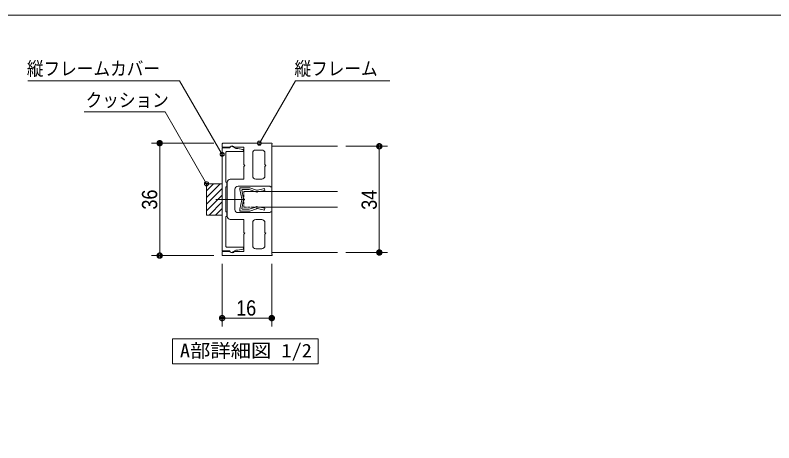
# Model space of a CAD drawing. Units: millimetres, scale not verified. Extents: x -6062 to 6062, y -3045 to 3045.
# Drawn here: x -4987 to -3165, y 1743 to 2770 of the extents above; entities that cross this region are included whole.
import ezdxf
from ezdxf.enums import TextEntityAlignment as Align

# ---------------------------------------------------------------- set-up
doc = ezdxf.new("R2010")
doc.units = ezdxf.units.MM
doc.header["$LTSCALE"] = 20
doc.linetypes.add('DOUBLE_CHAIN1', pattern=[8.8, 5, -1, 0.6, -0.6, 0.6, -1])
for name, color, linetype, lineweight in [('0-0_3一般', 7, 'Continuous', 9), ('0-1_2寸法-3', 7, 'Continuous', 9), ('0-2_2寸法-1', 7, 'Continuous', 9), ('0-3_0', 7, 'Continuous', 9), ('0-5_1図面枠', 7, 'Continuous', 9)]:
    doc.layers.add(name, color=color, linetype=linetype, lineweight=lineweight)
doc.styles.add('ＭＳ ゴシック', font='')
doc.styles.add('ＭＳ Ｐゴシック', font='')
doc.styles.get('ＭＳ ゴシック').set_extended_font_data('MS Gothic')
doc.styles.get('ＭＳ Ｐゴシック').set_extended_font_data('MS PGothic')

# ---------------------------------------------------------------- blocks, each defined once
blk = doc.blocks.new('グループ-66')
at = {"layer": '0-0_3一般'}
for p, q in [((-53190, 47071.9), (-53190, 47116.9)), ((-53145, 47116.9), (-53190, 47116.9)), ((-53190, 47026.9), (-53190, 47071.9)), ((-53190, 47026.9), (-53102.6, 46582.4)), ((-53145, 47116.9), (-52729.9, 47116.9)), ((-53063.8, 47026.9), (-52740, 47026.9)), ((-52425.7, 46920.9), (-52740, 47026.9)), ((-52710.7, 47112.5), (-52387.2, 47002.3)), ((-53093.2, 46991.3), (-53012.6, 46582.4)), ((-52425.7, 46920.9), (-52380, 46899.4)), ((-52387.2, 47002.3), (-52369, 46993.7)), ((-52330.6, 46909.8), (-52380, 46899.4)), ((-52349.2, 46997.9), (-52369, 46993.7)), ((-53190, 46081.9), (-53102.6, 46526.3)), ((-53093.2, 46117.5), (-53012.6, 46526.3)), ((-53190, 46036.9), (-53190, 46081.9)), ((-53190, 46036.9), (-53190, 45991.9)), ((-53145, 45991.9), (-53190, 45991.9)), ((-52729.9, 45991.9), (-53145, 45991.9)), ((-53063.8, 46081.9), (-52740, 46081.9)), ((-52740, 46081.9), (-52425.7, 46187.8)), ((-52387.2, 46106.4), (-52710.7, 45996.2)), ((-52425.7, 46187.8), (-52380, 46209.4)), ((-52387.2, 46106.4), (-52369, 46115)), ((-52330.6, 46198.9), (-52380, 46209.4)), ((-52349.2, 46110.8), (-52369, 46115))]:
    blk.add_line(p, q, dxfattribs=at)
for points in [[(-52349.2, 46997.9), (-52008.6, 47069.9), (-51990, 46981.9), (-52330.6, 46909.8)], [(-52330.6, 46198.9), (-51990, 46126.9), (-52008.6, 46038.8), (-52349.2, 46110.8)]]:
    blk.add_lwpolyline(points, dxfattribs=at)
at = {"layer": '0-0_3一般', "linetype": 'DOUBLE_CHAIN1'}
blk.add_lwpolyline([(-48495, 46929.4), (-53010, 46929.4), (-53010, 46179.4), (-48495, 46179.4)], dxfattribs=at)
at = {"layer": '0-0_3一般'}
for centre, radius, start, end in [((-53145, 47071.9), 45, 135, 180), ((-53145, 47071.9), 45, 90, 135), ((-53063.8, 46996.9), 30, 140.3825, 190.76501), ((-53063.8, 46996.9), 30, 90, 140.3825), ((-52729.9, 47071.9), 45, 77.36114, 90), ((-52729.9, 47071.9), 45, 64.72228, 77.36114), ((-52361.6, 47056.6), 150, 244.72228, 263.33323), ((-52361.6, 47056.6), 60, 244.72228, 263.33323), ((-52361.6, 47056.6), 150, 263.33323, 281.94418), ((-52361.6, 47056.6), 60, 263.33323, 281.94418), ((-53250, 46554.4), 150, 5.3825, 10.76501), ((-53250, 46554.4), 150, 349.23499, 354.6175), ((-53250, 46554.4), 150, 0, 5.3825), ((-53250, 46554.4), 150, 354.6175, 0), ((-53160, 46554.4), 150, 5.3825, 10.76501), ((-53160, 46554.4), 150, 349.23499, 354.6175), ((-53160, 46554.4), 150, 0, 5.3825), ((-53160, 46554.4), 150, 354.6175, 0), ((-53145, 46036.9), 45, 180, 225), ((-53145, 46036.9), 45, 225, 270), ((-53063.8, 46111.9), 30, 169.23499, 219.6175), ((-53063.8, 46111.9), 30, 219.6175, 270), ((-52729.9, 46036.9), 45, 270, 282.63886), ((-52729.9, 46036.9), 45, 282.63886, 295.27772), ((-52361.6, 46052.1), 150, 96.66677, 115.27772), ((-52361.6, 46052.1), 60, 96.66677, 115.27772), ((-52361.6, 46052.1), 150, 78.05582, 96.66677), ((-52361.6, 46052.1), 60, 78.05582, 96.66677)]:
    blk.add_arc(centre, radius, start, end, dxfattribs=at)
blk = doc.blocks.new('グループ-67')
at = {"layer": '0-0_3一般'}
for p, q in [((-53820, 48849.4), (-53055, 48849.4)), ((-53046.2, 48946.6), (-53295.4, 48996.4)), ((-53010, 48894.4), (-53010, 48902.5)), ((-53865, 47379.4), (-53865, 48804.4)), ((-53865, 45954.4), (-53865, 47154.4)), ((-53447.7, 46554.4), (-54347.7, 46554.4)), ((-53865, 44304.4), (-53865, 45729.4)), ((-53055, 44259.4), (-53820, 44259.4)), ((-53295.4, 44112.3), (-53046.2, 44162.1)), ((-53010, 44206.2), (-53010, 44214.4))]:
    blk.add_line(p, q, dxfattribs=at)
for points in [[(-53670, 49029.4), (-54045, 49029.4), (-54045, 44079.4), (-53670, 44079.4)], [(-53324.9, 48999.4), (-53393, 48999.4), (-53557.5, 49094.3)], [(-53865, 47154.4), (-53820, 47154.4), (-53820, 47379.4), (-53865, 47379.4)], [(-53865, 45729.4), (-53820, 45729.4), (-53820, 45954.4), (-53865, 45954.4)], [(-53557.5, 44014.4), (-53393, 44109.4), (-53324.9, 44109.4)]]:
    blk.add_lwpolyline(points, dxfattribs=at)
for centre, radius, start, end in [((-53820, 48804.4), 45, 135, 180), ((-53820, 48804.4), 45, 90, 135), ((-53595, 49029.4), 75, 120, 180), ((-53595, 49029.4), 75, 60, 120), ((-53324.9, 48849.4), 150, 84.34503, 90), ((-53324.9, 48849.4), 150, 78.69007, 84.34503), ((-53055, 48894.4), 45, 270, 315), ((-53055, 48902.5), 45, 39.34503, 78.69007), ((-53055, 48894.4), 45, 315, 0), ((-53055, 48902.5), 45, 0, 39.34503), ((-53820, 44304.4), 45, 180, 225), ((-53820, 44304.4), 45, 225, 270), ((-53324.9, 44259.4), 150, 270, 275.65497), ((-53324.9, 44259.4), 150, 275.65497, 281.30993), ((-53055, 44214.4), 45, 45, 90), ((-53055, 44206.2), 45, 281.30993, 320.65497), ((-53055, 44214.4), 45, 0, 45), ((-53055, 44206.2), 45, 320.65497, 0), ((-53595, 44079.4), 75, 180, 240), ((-53595, 44079.4), 75, 240, 300)]:
    blk.add_arc(centre, radius, start, end, dxfattribs=at)
blk = doc.blocks.new('グループ-68')
at = {"layer": '0-0_3一般'}
for p, q in [((-54045, 49059.4), (-54045, 49209.4)), ((-51675, 49254.4), (-54000, 49254.4)), ((-51645, 49220.3), (-51645, 49224.4)), ((-53677.2, 49059.4), (-54045, 49059.4)), ((-53040, 49059.4), (-53470.1, 49059.4)), ((-52995, 49014.4), (-52995, 48226.9)), ((-52425, 48924.4), (-52140, 48924.4)), ((-51660, 47184.4), (-51660, 49194.4)), ((-52575, 48774.4), (-52575, 47671.9)), ((-51990, 48774.4), (-51990, 48226.9)), ((-52950, 48181.9), (-52995, 48226.9)), ((-52995, 48136.9), (-52950, 48181.9)), ((-52995, 48136.9), (-52995, 47566.9)), ((-51945, 48181.9), (-51990, 48226.9)), ((-51990, 48136.9), (-51945, 48181.9)), ((-51990, 48136.9), (-51990, 47671.9)), ((-53655, 47521.9), (-53040, 47521.9)), ((-52425, 47521.9), (-52140, 47521.9)), ((-53805, 47371.9), (-53805, 45736.9)), ((-53430, 47041.9), (-53430, 46066.9)), ((-51705, 47154.4), (-51690, 47154.4)), ((-52950, 46554.4), (-54116.1, 46554.4)), ((-51735, 45916.9), (-51735, 45924.4)), ((-51705, 45954.4), (-51690, 45954.4)), ((-51660, 45924.4), (-51660, 43914.4)), ((-53655, 45586.9), (-53040, 45586.9)), ((-53280, 45916.9), (-51735, 45916.9)), ((-52425, 45586.9), (-52140, 45586.9)), ((-52995, 44971.9), (-52995, 45541.9)), ((-52575, 44334.4), (-52575, 45436.9)), ((-51990, 44971.9), (-51990, 45436.9)), ((-52950, 44926.9), (-52995, 44971.9)), ((-52995, 44881.9), (-52950, 44926.9)), ((-52995, 44094.4), (-52995, 44881.9)), ((-51945, 44926.9), (-51990, 44971.9)), ((-51990, 44881.9), (-51945, 44926.9)), ((-51990, 44334.4), (-51990, 44881.9)), ((-52425, 44184.4), (-52140, 44184.4)), ((-53677.2, 44049.4), (-54045, 44049.4)), ((-54045, 44049.4), (-54045, 43899.4)), ((-51675, 43854.4), (-54000, 43854.4)), ((-53040, 44049.4), (-53470.1, 44049.4)), ((-51645, 43888.4), (-51645, 43884.4))]:
    blk.add_line(p, q, dxfattribs=at)
blk.add_lwpolyline([(-53280, 47191.9), (-51735, 47191.9), (-51735, 47184.4)], dxfattribs=at)
for centre, radius, start, end in [((-54000, 49209.4), 45, 135, 180), ((-54000, 49209.4), 45, 90, 135), ((-51675, 49224.4), 30, 45, 90), ((-51675, 49220.3), 30, 300, 330), ((-51675, 49224.4), 30, 0, 45), ((-51675, 49220.3), 30, 330, 0), ((-53677.2, 49089.4), 30, 270, 298.12551), ((-53677.2, 49089.4), 30, 298.12551, 326.25101), ((-53565, 49014.4), 105, 85.81397, 146.25101), ((-53565, 49014.4), 105, 25.37693, 85.81397), ((-53040, 49014.4), 45, 45, 90), ((-53040, 49014.4), 45, 0, 45), ((-52425, 48774.4), 150, 135, 180), ((-52425, 48774.4), 150, 90, 135), ((-52140, 48774.4), 150, 45, 90), ((-52140, 48774.4), 150, 0, 45), ((-53655, 47371.9), 150, 135, 180), ((-53655, 47371.9), 150, 90, 135), ((-53040, 47566.9), 45, 270, 315), ((-53040, 47566.9), 45, 315, 0), ((-52425, 47671.9), 150, 180, 225), ((-52425, 47671.9), 150, 225, 270), ((-52140, 47671.9), 150, 270, 315), ((-52140, 47671.9), 150, 315, 0), ((-53280, 47041.9), 150, 135, 180), ((-53280, 47041.9), 150, 90, 135), ((-51705, 47184.4), 30, 180, 225), ((-51705, 47184.4), 30, 225, 270), ((-51690, 47184.4), 30, 270, 315), ((-51690, 47184.4), 30, 315, 0), ((-53280, 46066.9), 150, 180, 225), ((-53280, 46066.9), 150, 225, 270), ((-51705, 45924.4), 30, 135, 180), ((-51705, 45924.4), 30, 90, 135), ((-51690, 45924.4), 30, 45, 90), ((-51690, 45924.4), 30, 0, 45), ((-53655, 45736.9), 150, 180, 225), ((-53655, 45736.9), 150, 225, 270), ((-53040, 45541.9), 45, 45, 90), ((-53040, 45541.9), 45, 0, 45), ((-52425, 45436.9), 150, 90, 135), ((-52140, 45436.9), 150, 45, 90), ((-52425, 45436.9), 150, 135, 180), ((-52140, 45436.9), 150, 0, 45), ((-52425, 44334.4), 150, 180, 225), ((-52425, 44334.4), 150, 225, 270), ((-52140, 44334.4), 150, 270, 315), ((-52140, 44334.4), 150, 315, 0), ((-54000, 43899.4), 45, 180, 225), ((-54000, 43899.4), 45, 225, 270), ((-53677.2, 44019.4), 30, 61.87449, 90), ((-53677.2, 44019.4), 30, 33.74899, 61.87449), ((-53565, 44094.4), 105, 213.74899, 274.18603), ((-53565, 44094.4), 105, 274.18603, 334.62307), ((-53040, 44094.4), 45, 270, 315), ((-53040, 44094.4), 45, 315, 0), ((-51675, 43884.4), 30, 270, 315), ((-51675, 43888.4), 30, 30, 60), ((-51675, 43884.4), 30, 315, 0), ((-51675, 43888.4), 30, 0, 30)]:
    blk.add_arc(centre, radius, start, end, dxfattribs=at)
blk.add_blockref('グループ-67', (0, 0), dxfattribs=at)
blk = doc.blocks.new('グループ-69')
at = {"layer": '0-0_3一般'}
blk.add_lwpolyline([(-48495, 44004.4), (-51660, 44004.4), (-51660, 49104.4), (-48495, 49104.4)], dxfattribs=at)
blk = doc.blocks.new('グループ-70')
at = {"layer": '0-0_3一般'}
for p, q in [((-54795, 47285), (-54775.6, 47304.4)), ((-54795, 46965), (-54455.6, 47304.4)), ((-54795, 46645), (-54135.6, 47304.4)), ((-54795, 46325), (-54045, 47075)), ((-54795, 46005), (-54045, 46755)), ((-54675.6, 45804.4), (-54045, 46435)), ((-54355.6, 45804.4), (-54045, 46115))]:
    blk.add_line(p, q, dxfattribs=at)
blk.add_lwpolyline([(-54795, 47304.4), (-54045, 47304.4), (-54045, 45804.4), (-54795, 45804.4)], close=True, dxfattribs=at)
blk.add_lwpolyline([(-54795, 47304.4), (-54045, 47304.4), (-54045, 45804.4), (-54795, 45804.4)], close=True, dxfattribs=at)
for name in ['グループ-68', 'グループ-69', 'グループ-66']:
    blk.add_blockref(name, (0, 0), dxfattribs=at)
blk = doc.blocks.new('_Dot')
at = {"layer": '0-3_0'}
for p, q in [((-10, 0), (-20, 0)), ((9.78, 2), (-9.78, 2)), ((7.99, 6), (-7.99, 6)), ((9.16, -3.98), (-9.16, -3.98)), ((6, -7.98), (-6, -7.98))]:
    blk.add_line(p, q, dxfattribs=at)
for points in [[(10, 0), (9.92, 1.25), (9.69, 2.49), (9.3, 3.68), (8.76, 4.82), (8.09, 5.88), (7.29, 6.85), (6.37, 7.71), (5.36, 8.44), (4.26, 9.05), (3.09, 9.51), (1.87, 9.82), (0.63, 9.98), (-0.63, 9.98), (-1.87, 9.82), (-3.09, 9.51), (-4.26, 9.05), (-5.36, 8.44), (-6.37, 7.71), (-7.29, 6.85), (-8.09, 5.88), (-8.76, 4.82), (-9.3, 3.68), (-9.69, 2.49), (-9.92, 1.25), (-10, 0), (0, 0)], [(-10, 0), (-9.92, -1.25), (-9.69, -2.49), (-9.3, -3.68), (-8.76, -4.82), (-8.09, -5.88), (-7.29, -6.85), (-6.37, -7.71), (-5.36, -8.44), (-4.26, -9.05), (-3.09, -9.51), (-1.87, -9.82), (-0.63, -9.98), (0.63, -9.98), (1.87, -9.82), (3.09, -9.51), (4.26, -9.05), (5.36, -8.44), (6.37, -7.71), (7.29, -6.85), (8.09, -5.88), (8.76, -4.82), (9.3, -3.68), (9.69, -2.49), (9.92, -1.25), (10, 0), (0, 0)]]:
    blk.add_lwpolyline(points, close=True, dxfattribs=at)
blk = doc.blocks.new('グループ-71')
at = {"layer": '0-1_2寸法-3'}
blk.add_lwpolyline([(-49427.5, 38654.4), (-56427.5, 38654.4), (-56427.5, 39854.4), (-49427.5, 39854.4)], close=True, dxfattribs=at)
at = {"layer": '0-1_2寸法-3', "style": 'ＭＳ ゴシック', "width": 1.1}
blk.add_text('A部詳細図 1/2', height=650.9, dxfattribs=at).set_placement((-56074.4, 38772), align=Align.BOTTOM_LEFT)
blk = doc.blocks.new('グループ-74')
at = {"layer": '0-5_1図面枠'}
blk.add_lwpolyline([(-80000, 55400), (80000, 55400), (80000, -55400), (-80000, -55400)], close=True, dxfattribs=at)
blk = doc.blocks.new('図面枠')
at = {"layer": '0-5_1図面枠'}
blk.add_blockref('グループ-74', (0, 0), dxfattribs=at)

msp = doc.modelspace()

# ---------------------------------------------------------------- linework, layer by layer
at = {"layer": '0-1_2寸法-3'}
for p, q in [((-4395.42, 2463.71), (-4405.21, 2463.71)), ((-4400.14, 2467.71), (-4400.48, 2467.71)), ((-4400.14, 2467.71), (-4400.48, 2467.71)), ((-4396.32, 2459.71), (-4404.31, 2459.71)), ((-4484.86, 2436.71), (-4494.64, 2436.71)), ((-4485.75, 2432.71), (-4493.75, 2432.71)), ((-4489.58, 2440.71), (-4489.92, 2440.71)), ((-4489.58, 2440.71), (-4489.92, 2440.71)), ((-4527.08, 2370.21), (-4527.42, 2370.21)), ((-4527.08, 2370.21), (-4527.42, 2370.21)), ((-4522.36, 2366.21), (-4532.14, 2366.21)), ((-4523.25, 2362.21), (-4531.25, 2362.21))]:
    msp.add_line(p, q, dxfattribs=at)
for points in [[(-4489.75, 2435.72), (-4591.94, 2612.72), (-4956.38, 2612.72)], [(-4400.31, 2462.72), (-4313.71, 2612.72), (-4086.83, 2612.72)], [(-4527.25, 2365.22), (-4626.84, 2537.72), (-4820.93, 2537.72)]]:
    msp.add_lwpolyline(points, dxfattribs=at)
for centre in [(-4400.31, 2462.72), (-4400.31, 2462.72), (-4489.75, 2435.72), (-4489.75, 2435.72), (-4527.25, 2365.22), (-4527.25, 2365.22)]:
    msp.add_circle(centre, 5.01, dxfattribs=at)
at = {"layer": '0-2_2寸法-1'}
for p, q in [((-4509.75, 2462.72), (-4659.75, 2462.72)), ((-4639.75, 2450.01), (-4639.75, 2205.43)), ((-4192.25, 2455.22), (-4092.25, 2455.22)), ((-4112.25, 2212.93), (-4112.25, 2442.51)), ((-4509.75, 2192.72), (-4659.75, 2192.72)), ((-4192.25, 2200.22), (-4092.25, 2200.22)), ((-4489.75, 2172.72), (-4489.75, 2022.72)), ((-4370.5, 2172.72), (-4370.5, 2022.72)), ((-4477.04, 2042.72), (-4383.21, 2042.72))]:
    msp.add_line(p, q, dxfattribs=at)

# ---------------------------------------------------------------- block references
at = {"layer": '0-0_3一般', "xscale": 0.05, "yscale": 0.05}
msp.add_blockref('グループ-70', (-1787.5, 0), dxfattribs=at)
at = {"layer": '0-1_2寸法-3', "xscale": 0.05, "yscale": 0.05}
msp.add_blockref('グループ-71', (-1787.5, 0), dxfattribs=at)
at = {"layer": '0-2_2寸法-1', "xscale": 0.6356201, "yscale": 0.6356201}
for p, rotation in [((-4639.75, 2462.72), 90), ((-4112.25, 2455.22), 90), ((-4639.75, 2192.72), 270), ((-4112.25, 2200.22), 270), ((-4489.75, 2042.72), 180)]:
    msp.add_blockref('_Dot', p, dxfattribs=dict(at, rotation=rotation))
msp.add_blockref('_Dot', (-4370.5, 2042.72), dxfattribs=at)
at = {"layer": '0-5_1図面枠', "xscale": 0.05, "yscale": 0.05}
msp.add_blockref('図面枠', (-1787.5, 0), dxfattribs=at)

# ---------------------------------------------------------------- texts
at = {"layer": '0-1_2寸法-3', "style": 'ＭＳ ゴシック', "width": 0.9}
for s, p in [('縦フレームカバー', (-4958.68, 2615.69)), ('縦フレーム', (-4316.01, 2615.69)), ('クッション', (-4817.59, 2540.11))]:
    msp.add_text(s, height=32.55, dxfattribs=at).set_placement(p, align=Align.BOTTOM_LEFT)
at = {"layer": '0-2_2寸法-1', "style": 'ＭＳ Ｐゴシック', "width": 0.9}
for s, p in [('36', (-4634.69, 2303.23)), ('34', (-4107.19, 2302.64))]:
    msp.add_text(s, height=36.66, rotation=90, dxfattribs=at).set_placement(p, align=Align.BOTTOM_LEFT)
msp.add_text('16', height=36.66, dxfattribs=at).set_placement((-4455.95, 2037.76), align=Align.BOTTOM_LEFT)

doc.saveas('drawing.dxf')
